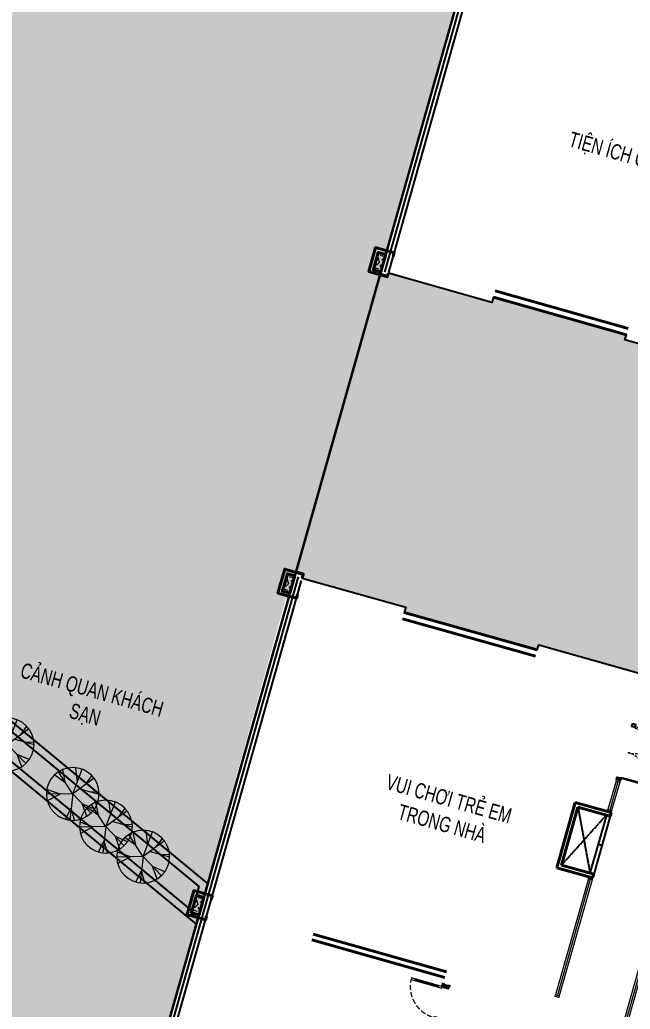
# Model space of a CAD drawing. Header units: millimetres. Extents: x -361611864 to 361244677, y -284134798 to 284403648.
# Drawn here: x -42825 to -26935, y 148223 to 173992 of the extents above; entities that cross this region are included whole.
import ezdxf

# ---------------------------------------------------------------- set-up
doc = ezdxf.new("R2010")
doc.units = ezdxf.units.MM
doc.header["$MEASUREMENT"] = 0
doc.linetypes.add('HIDDEN', pattern=[0.375, 0.25, -0.125])
doc.linetypes.add('HIDDEN2', pattern=[0.1875, 0.125, -0.0625])
doc.layers.add('A-TREES', color=7, linetype='Continuous', lineweight=5, true_color=0x4b833f)
for name, color, linetype in [('IDEA - dim', 251, 'Continuous'), ('KT-Khuat', 9, 'HIDDEN'), ('KT-Net manh', 139, 'Continuous'), ('KTV-KT-CUA DI', 5, 'Continuous'), ('Xref_NT1+NT2 Cot vach HIGH$0$ccu12-Thay', 7, 'Continuous'), ('Xref_NT1+NT2 Cot vach HIGH$0$KT-Text', 7, 'Continuous'), ('Xref_NT1+NT2_MBDV Cot vach_220729$0$ccu12-Thay', 7, 'Continuous')]:
    doc.layers.add(name, color=color, linetype=linetype)
for name, color, linetype, lineweight in [('KT-Kich thuoc', 159, 'Continuous', 18), ('KT-lomo nuoc', 3, 'HIDDEN', 5), ('KT-Net cat', 1, 'Continuous', 40), ('KT-Net cua', 87, 'Continuous', 9)]:
    doc.layers.add(name, color=color, linetype=linetype, lineweight=lineweight)
doc.styles.add('Xref_NT1+NT2 Cot vach HIGH$0$Arial', font='arial.ttf', dxfattribs={"width": 0.7})

# ---------------------------------------------------------------- blocks, each defined once
blk = doc.blocks.new('*U207')
at = {"color": 8}
for p, q in [((50, 100), (3190, 100)), ((50, 0), (3190, 0))]:
    blk.add_line(p, q, dxfattribs=at)
blk.add_line((50, 50), (3190, 50))
for points in [[(0, 0), (50, 0), (50, 100), (0, 100)], [(3190, 0), (3240, 0), (3240, 100), (3190, 100)]]:
    blk.add_lwpolyline(points, close=True)
blk = doc.blocks.new('*U200')
for p, q in [((-1410, -100), (-1450, -100)), ((-90, -100), (-50, -100)), ((-1410, -600), (-1450, -600)), ((-90, -600), (-50, -600))]:
    blk.add_line(p, q)
at = {"color": 251}
for p, q in [((-1430, -100), (-1430, -600)), ((-70, -100), (-70, -600))]:
    blk.add_line(p, q, dxfattribs=at)
for points in [[(-1450, 0), (-1410, 0), (-1410, -700), (-1450, -700)], [(-50, 0), (-90, 0), (-90, -700), (-50, -700)]]:
    blk.add_lwpolyline(points, close=True)
at = {"color": 251, "linetype": 'HIDDEN2', "ltscale": 500}
for centre, start, end in [((-1450, 0), 270, 0), ((-50, 0), 180, 270)]:
    blk.add_arc(centre, 700, start, end, dxfattribs=at)
at = {"layer": 'KTV-KT-CUA DI'}
for points in [[(-1500, 100), (-1440, 100), (-1440, 40), (-1450, 40), (-1450, 0), (-1500, 0)], [(0, 100), (-60, 100), (-60, 40), (-50, 40), (-50, 0), (0, 0)]]:
    blk.add_lwpolyline(points, close=True, dxfattribs=at)
blk = doc.blocks.new('*U206')
at = {"color": 8}
for p, q in [((50, 100), (820, 100)), ((50, 0), (820, 0))]:
    blk.add_line(p, q, dxfattribs=at)
blk.add_line((50, 50), (820, 50))
for points in [[(0, 0), (50, 0), (50, 100), (0, 100)], [(820, 0), (870, 0), (870, 100), (820, 100)]]:
    blk.add_lwpolyline(points, close=True)
blk = doc.blocks.new('*U532')
at = {"color": 251}
blk.add_line((70, -100), (70, -730), dxfattribs=at)
for points in [[(50, 0), (50, -830), (90, -830), (90, 0)], [(50, -100), (90, -100), (90, -730), (50, -730)]]:
    blk.add_lwpolyline(points, close=True)
at = {"color": 250, "linetype": 'HIDDEN', "ltscale": 500}
blk.add_arc((50, 0), 830, 270, 0, dxfattribs=at)
at = {"layer": 'KTV-KT-CUA DI'}
for points in [[(0, 170), (60, 170), (60, 40), (50, 40), (50, 0), (0, 0)], [(930, 170), (870, 170), (870, 40), (880, 40), (880, 0), (930, 0)]]:
    blk.add_lwpolyline(points, close=True, dxfattribs=at)
blk = doc.blocks.new('Tree')
for p, q in [((487819, 311432), (487178, 312231)), ((487324, 312329), (487470, 311867)), ((487813, 311436), (488148, 312404)), ((487974, 311902), (487960, 312449)), ((487974, 311902), (488380, 312288)), ((487050, 312107), (487470, 311867)), ((487813, 311436), (486790, 311387)), ((486823, 311654), (487333, 311413)), ((486977, 310843), (487813, 311436)), ((487813, 311436), (487804, 311436)), ((487813, 311436), (487813, 311444)), ((487813, 311436), (487813, 311427)), ((487813, 311436), (487821, 311436)), ((487813, 311436), (488815, 311227)), ((487813, 311436), (488295, 310532)), ((488836, 311401), (488359, 311322)), ((487313, 311081), (486910, 310952)), ((487536, 311239), (487499, 310462)), ((488763, 311057), (488359, 311322)), ((487524, 310836), (487406, 310519)), ((488054, 310984), (488456, 310663)), ((488054, 310984), (488100, 310472))]:
    blk.add_line(p, q)
blk.add_circle((487813, 311436), 1024)
blk = doc.blocks.new('*U301')
at = {"layer": 'KT-lomo nuoc', "ltscale": 500}
for p, q in [((-179, -90), (-157, 313)), ((-336, 223), (0, 0))]:
    blk.add_line(p, q, dxfattribs=at)
blk.add_lwpolyline([(-179, -90), (-336, 223), (-157, 313), (0, 0)], close=True, dxfattribs=at)
blk = doc.blocks.new('CTN TB 33-35')
at = {"layer": 'KT-Net cat', "elevation": 0}
for points in [[(-26533, -22924), (-26506, -22828), (-26987, -22691), (-27164, -23317), (-26683, -23453), (-26656, -23357)], [(-26854, -23322), (-26726, -22870), (-26918, -22815), (-27046, -23267), (-26854, -23322)], [(-28899, -31296), (-28872, -31201), (-29353, -31063), (-29530, -31689), (-29049, -31825), (-29021, -31729)], [(-29219, -31694), (-29092, -31242), (-29284, -31187), (-29412, -31639), (-29219, -31694)], [(-31265, -39668), (-31238, -39573), (-31719, -39436), (-31896, -40061), (-31414, -40197), (-31387, -40101)], [(-31585, -40066), (-31457, -39614), (-31650, -39559), (-31778, -40012), (-31585, -40066)]]:
    blk.add_lwpolyline(points, dxfattribs=at)
at = {"layer": 'KT-lomo nuoc', "linetype": 'HIDDEN', "xscale": -0.9999999999999997, "rotation": 10.8976534755902}
for p in [(-27030, -23210, 0), (-29395, -31582, 0), (-31757, -39939, 0)]:
    blk.add_blockref('*U301', p, dxfattribs=at)
blk = doc.blocks.new('*U529')
at = {"layer": 'KT-lomo nuoc', "ltscale": 500}
for p, q in [((-133, -1561), (-767, 66)), ((-901, -1496), (0, 0))]:
    blk.add_line(p, q, dxfattribs=at)
blk.add_lwpolyline([(-133, -1561), (-901, -1496), (-767, 66), (0, 0)], close=True, dxfattribs=at)
blk = doc.blocks.new('*U526')
at = {"color": 8}
for p, q in [((50, 100), (3750, 100)), ((50, 0), (3750, 0))]:
    blk.add_line(p, q, dxfattribs=at)
blk.add_line((50, 50), (3750, 50))
for points in [[(0, 0), (50, 0), (50, 100), (0, 100)], [(3750, 0), (3800, 0), (3800, 100), (3750, 100)]]:
    blk.add_lwpolyline(points, close=True)

msp = doc.modelspace()

# ---------------------------------------------------------------- hatches: boundary and pattern name
at = {"layer": 'KT-Kich thuoc', "true_color": 0x20af0d}
h = msp.add_hatch(dxfattribs=at)
h.set_pattern_fill('CROSS', color=84, scale=1000)
edge = h.paths.add_edge_path()
edge.add_line((-27841.7, 187198.4), (-25783.3, 194482.1))
edge.add_arc((-21472.1, 193263.7), 4480, 142.86855, 164.2191, ccw=False)
edge.add_line((-25043.8, 195968.1), (-25339.7, 196051.7))
edge.add_line((-25339.7, 196051.7), (-26090.9, 196263.9))
edge.add_line((-26090.9, 196263.9), (-38906.7, 185379.8))
edge.add_arc((-36226.1, 181786.4), 4483.1, 126.72199, 164.45795)
edge.add_line((-40545.3, 182987.6), (-46258.3, 162606.7))
edge.add_arc((-51423.2, 163929.6), 5331.6, 337.80778, 345.63349, ccw=False)
edge.add_line((-46486.5, 161915.7), (-35837.6, 158906.6))
edge.add_line((-35837.6, 158906.6), (-35728.7, 159292.1))
edge.add_line((-35728.7, 159292.1), (-30995.8, 176035.3))
edge.add_line((-30995.8, 176035.3), (-30995.7, 176035.6))
edge.add_line((-30995.7, 176035.6), (-30996.4, 176035.8))
edge.add_line((-30996.4, 176035.8), (-27841.7, 187198.4))
edge = h.paths.add_edge_path(flags=17)
edge.add_line((-35897.2, 158923.5), (-46486.5, 161915.7))
edge.add_arc((-51423.2, 163929.6), 5331.6, 266.20997, 337.80778, ccw=False)
edge.add_line((-51775.6, 158609.6), (-45981.2, 153824.7))
edge.add_arc((-50130.6, 148898.6), 6440.9, -19.68678, 49.89155, ccw=False)
edge.add_line((-44066.3, 146728.8), (-39617.6, 145530.5))
edge.add_line((-39617.6, 145530.5), (-35897.2, 158923.5))
edge = h.paths.add_edge_path()
edge.add_line((-11676.2, 172694.8), (-25135.4, 125063.5))
edge.add_arc((-29150.2, 125739.4), 4071.3, 275.86225, 350.44294, ccw=False)
edge.add_line((-28734.4, 121689.4), (-41042.9, 120522.6))
edge.add_arc((-41412.1, 124515.4), 4009.8, 170.50372, 275.2823, ccw=False)
edge.add_line((-45366.9, 125176.9), (-42950.9, 133727.1))
edge.add_line((-42950.9, 133727.1), (-46691.1, 134784))
edge.add_line((-46691.1, 134784), (-50171.7, 130569.3))
edge.add_arc((-52177.3, 132225.6), 2601, 230.44883, 320.44884, ccw=False)
edge.add_line((-53833.5, 130220), (-62009.4, 136972))
edge.add_line((-62009.4, 136972), (-62571, 136918.5))
edge.add_line((-62571, 136918.5), (-72783.8, 124547.2))
edge.add_arc((-61935.7, 108739.9), 19171.6, 43.41237, 124.4606, ccw=False)
edge.add_arc((-40250.6, 129594.6), 10916.1, 224.70601, 242.58537)
edge.add_arc((-36103.9, 141714.5), 23660.5, 247.18955, 269.61041)
edge.add_arc((-36264.8, 140107), 22052.5, 270, 292.15763)
edge.add_arc((-36264.8, 140107), 22052.5, 292.15763, 315.78552)
edge.add_line((-20459, 124728.8), (-10071.2, 161364))
edge.add_arc((-13707.8, 162619.8), 3847.2, 340.94912, 371.4287)
edge.add_arc((-136641.3, 144535.3), 128098.6, 8.460518, 12.698861)
h = msp.add_hatch(dxfattribs=at)
h.set_pattern_fill('CROSS', color=84, scale=1000)
h.paths.add_polyline_path([(-13379.4, 166667.2), (-22906.4, 169359.2), (-24184.4, 164836.3), (-27071.4, 165652.1), (-27033.2, 165787.2), (-30497.5, 166766.1), (-30535.7, 166631), (-33230.2, 167392.4), (-33250.6, 167320.2), (-33444.1, 167374.9), (-35633.1, 159628.2), (-35439.4, 159573.5), (-35473.4, 159453.2), (-32779.1, 158691.9), (-32817, 158557.5), (-29352.7, 157578.6), (-29314.7, 157712.9), (-26427.8, 156897.2), (-26465.9, 156762.3), (-19825.9, 154886.2), (-19787.8, 155020.9), (-16900.8, 154205.1), (-14691.5, 162024), (-14883.7, 162078.3), (-14849.7, 162198.6), (-17544.4, 162960), (-17422, 163393.1), (-14727.3, 162631.6), (-14693.4, 162751.9), (-14501.1, 162697.6)])
h.paths.add_polyline_path([(-25065.4, 161718.4), (-25998.9, 161982.2), (-26480.2, 160278.8), (-25546.8, 160015)], flags=16)

# ---------------------------------------------------------------- linework, layer by layer
at = {"layer": 'IDEA - dim'}
for p, q in [((-33222, 167421.3), (-25588.2, 194436.9)), ((-39619.8, 145515.5), (-28541.6, 184720.4)), ((-33326.4, 167419.6), (-28445.4, 184693.2)), ((-39523.6, 145488.3), (-35569.8, 159480.4)), ((-39427.4, 145461.1), (-35492.1, 159387.7)), ((-27554.6, 153277.2), (-27981.5, 151766.3)), ((-27458.4, 153250), (-27885.3, 151739.1)), ((-27768.1, 152521.8), (-27671.8, 152494.6))]:
    msp.add_line(p, q, dxfattribs=at)
at = {"layer": 'KT-Khuat', "ltscale": 5}
for p, q in [((-28295.6, 153486.6), (-27981.5, 151766.3)), ((-28722.5, 151975.7), (-27554.6, 153277.2))]:
    msp.add_line(p, q, dxfattribs=at)
at = {"layer": 'KT-Net cat'}
for p, q in [((-30497.5, 166766.1), (-27033.2, 165787.2)), ((-30451.3, 166929.7), (-26987, 165950.8)), ((-32817, 158557.5), (-29352.7, 157578.6)), ((-32863.3, 158393.9), (-29398.9, 157415)), ((-28364.6, 153610), (-28845.9, 151906.7)), ((-27431.2, 153346.3), (-28364.6, 153610)), ((-28295.6, 153486.6), (-28722.5, 151975.7)), ((-27458.4, 153250), (-28295.6, 153486.6)), ((-27458.4, 153250), (-27431.2, 153346.3)), ((-28845.9, 151906.7), (-27912.5, 151642.9)), ((-28722.5, 151975.7), (-27885.3, 151739.1)), ((-27912.5, 151642.9), (-27885.3, 151739.1)), ((-35226.4, 150031), (-31762.1, 149052.1)), ((-35185.6, 150175.3), (-31721.3, 149196.4)), ((-31816.4, 148859.6), (-31802.8, 148907.7))]:
    msp.add_line(p, q, dxfattribs=at)
at = {"layer": 'KT-Net cat', "elevation": 0}
msp.add_lwpolyline([(-31816.4, 148859.6), (-31652.9, 148813.4), (-31639.3, 148861.5)], dxfattribs=at)
at = {"layer": 'KT-Net manh', "elevation": 0}
msp.add_lwpolyline([(-24184.4, 164836.3), (-27071.4, 165652.1), (-27033.2, 165787.2), (-30497.5, 166766.1), (-30535.7, 166631), (-33230.2, 167392.4), (-33250.6, 167320.2), (-33444.1, 167374.9), (-35633.1, 159628.2), (-35439.4, 159573.5), (-35473.4, 159453.2), (-32779.1, 158691.9), (-32817, 158557.5), (-29352.7, 157578.6), (-29314.7, 157712.9), (-26427.8, 156897.2)], dxfattribs=at)
for points in [[(-48884.7, 159239.9), (-48021.2, 159823.7), (-37932.7, 151492.2), (-38228.4, 150439.5)], [(-48551.3, 159223.9), (-48033.1, 159574.1), (-38160.5, 151420.9), (-38337.9, 150789.3)]]:
    msp.add_lwpolyline(points, close=True, dxfattribs=at)
at = {"layer": 'Xref_NT1+NT2 Cot vach HIGH$0$ccu12-Thay', "elevation": 0}
msp.add_lwpolyline([(-25270.8, 124584.2), (-12203.3, 170829.2, 0.0246876), (-11911.3, 172105.6, 0.0868938), (-11909.5, 172832.5), (-12399.9, 174833.5), (-17117.9, 194318.1, 0.771545), (-25783.3, 194482.1), (-39617.6, 145530.5)], format="xyb", dxfattribs=at)
at = {"layer": 'Xref_NT1+NT2_MBDV Cot vach_220729$0$ccu12-Thay', "elevation": 0}
msp.add_lwpolyline([(-25270.8, 124584.2), (-12203.3, 170829.2, 0.0246876), (-11911.3, 172105.6, 0.0868938), (-11909.5, 172832.5), (-12399.9, 174833.5), (-17118, 194318.1, 0.771545), (-25783.3, 194482.1), (-39617.6, 145530.5)], format="xyb", dxfattribs=at)

# ---------------------------------------------------------------- block references
msp.add_blockref('CTN TB 33-35', (-6574.5, 190749.2))
at = {"layer": 'A-TREES', "xscale": -0.672, "yscale": 0.6720000000000002, "zscale": 0.6720000000000002, "rotation": 71.72236063323176}
for p in [(258392.1, 400753.5), (260088.6, 399464.5), (260951.1, 398613), (261921.6, 397832)]:
    msp.add_blockref('Tree', p, dxfattribs=at)
at = {"layer": 'KT-lomo nuoc', "linetype": 'HIDDEN', "rotation": 349.1023465244098}
msp.add_blockref('*U529', (-27554.6, 153277.2), dxfattribs=at)
at = {"layer": 'KT-Net cua', "extrusion": (-5.06873e-14, 2.34316e-13, -1), "xscale": -1, "zscale": -1, "rotation": 285.7787734119994}
msp.add_blockref('*U200', (26786.7, 155627, 0), dxfattribs=at)
at = {"layer": 'KT-Net cua', "xscale": -1, "rotation": 74.22122658800059}
for name, p in [('*U206', (-27194.6, 154183.5, 0)), ('*U207', (-27912.5, 151642.9, 0)), ('*U526', (-26512.9, 149621.6, 0))]:
    msp.add_blockref(name, p, dxfattribs=at)
at = {"layer": 'KT-Net cua', "extrusion": (5.06877e-14, -2.34315e-13, -1), "xscale": -1, "zscale": -1, "rotation": 105.778678501982}
msp.add_blockref('*U532', (31816.4, 148859.6, 0), dxfattribs=at)

# ---------------------------------------------------------------- texts
at = {"layer": 'Xref_NT1+NT2 Cot vach HIGH$0$KT-Text', "char_height": 400, "width": 4371.406, "attachment_point": 2, "rotation": 344.22122, "style": 'Xref_NT1+NT2 Cot vach HIGH$0$Arial'}
for s, insert in [('TIỆN ÍCH CĂN HỘ', (-26867.2, 170638, 0)), ('CẢNH QUAN KHÁCH SẠN', (-40890, 156737.8)), ('VUI CHƠI TRẺ EM TRONG NHÀ', (-31598.7, 153893.6, 0))]:
    msp.add_mtext(s, dxfattribs=dict(at, insert=insert))

doc.saveas('drawing.dxf')
